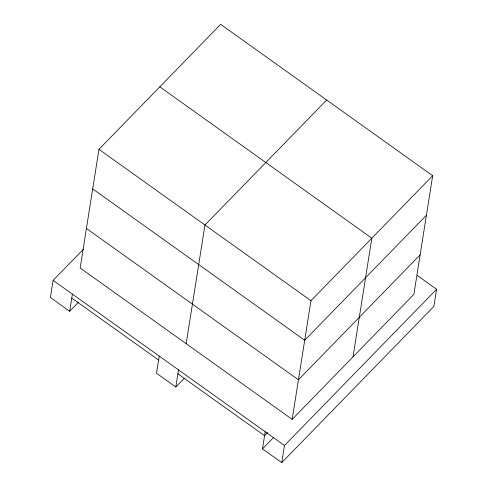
<?xml version="1.0" encoding="UTF-8"?>
<svg xmlns="http://www.w3.org/2000/svg" width="487" height="487" viewBox="0 0 487 487"><rect width="100%" height="100%" fill="white"/><g stroke="black" fill="none" stroke-linecap="round" stroke-linejoin="round"><path stroke-width="0.73" d="M83.332 249.32L53.12 280.348L50.404 297.49L69.678 311.248L78.693 301.995M69.678 311.248L72.393 294.111M98.958 149.339L80.16 268.002L292.176 419.362L413.877 294.373L432.675 175.71L220.66 24.35L98.958 149.339L310.974 300.698L292.176 419.362M159.237 356.107L156.522 373.249L175.801 387.007L184.281 378.296M175.801 387.007L178.516 369.87M186.168 343.682L204.966 225.018L326.667 100.03M417.322 275.514L436.596 289.272L433.88 306.414L281.754 462.65L262.481 448.892L265.196 431.75M281.754 462.65L284.469 445.508L436.596 289.272M353.026 356.868L371.825 238.204L159.809 86.844M310.974 300.698L432.675 175.71M426.411 215.266L304.71 340.255L92.694 188.895M420.141 254.817L298.44 379.811L86.424 228.452M267.747 432.438L264.569 435.707L177.889 373.821M262.481 448.892L273.609 437.46M53.12 280.348L284.469 445.508M71.766 298.062L158.61 360.063"/></g></svg>
